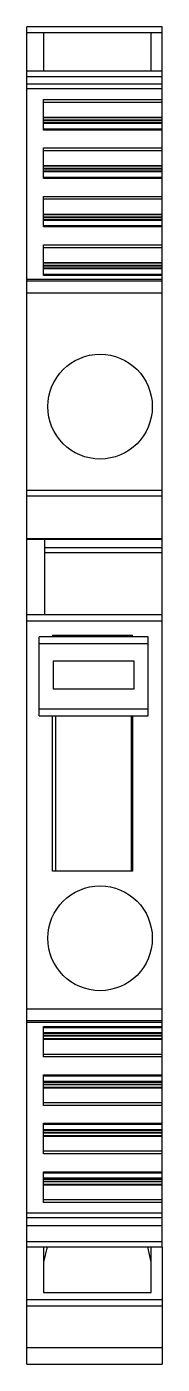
# Model space of a CAD drawing. Header units: millimetres. Extents: x 0 to 6.1, y 0 to 60.
import ezdxf

# ---------------------------------------------------------------- set-up
doc = ezdxf.new("R2010")
doc.units = ezdxf.units.MM

msp = doc.modelspace()

# ---------------------------------------------------------------- linework, layer by layer
at = {"color": 7, "linetype": 'Continuous', "lineweight": 25}
for p, q in [((6.1, 60), (0, 60)), ((0, 0), (0, 60)), ((6.1, 5.261), (6.1, 60)), ((0, 59.739), (6.1, 59.739)), ((0.75, 59.739), (0.75, 58)), ((5.6, 58), (5.6, 59.739)), ((6.1, 58), (0, 58)), ((0, 57.775), (6.1, 57.775)), ((6.1, 57.423), (0, 57.423)), ((6.1, 57.209), (0, 57.209)), ((0.75, 56.737), (6.1, 56.737)), ((0.75, 55.366), (0.75, 56.737)), ((0.75, 56.621), (6.1, 56.621)), ((0.75, 55.944), (6.1, 55.944)), ((0.75, 55.931), (6.1, 55.931)), ((6.1, 55.81), (0.75, 55.81)), ((0.75, 55.795), (6.1, 55.795)), ((6.1, 55.693), (0.75, 55.693)), ((6.1, 55.659), (0.75, 55.659)), ((6.1, 55.412), (0.75, 55.412)), ((6.1, 55.395), (0.75, 55.395)), ((6.1, 55.366), (0.75, 55.366)), ((0.75, 54.563), (6.1, 54.563)), ((0.75, 53.191), (0.75, 54.563)), ((0.75, 54.447), (6.1, 54.447)), ((0.75, 53.769), (6.1, 53.769)), ((0.75, 53.757), (6.1, 53.757)), ((6.1, 53.635), (0.75, 53.635)), ((0.75, 53.621), (6.1, 53.621)), ((6.1, 53.518), (0.75, 53.518)), ((6.1, 53.485), (0.75, 53.485)), ((6.1, 53.237), (0.75, 53.237)), ((6.1, 53.221), (0.75, 53.221)), ((6.1, 53.191), (0.75, 53.191)), ((0.75, 52.389), (6.1, 52.389)), ((0.75, 51.017), (0.75, 52.389)), ((0.75, 52.273), (6.1, 52.273)), ((0.75, 51.595), (6.1, 51.595)), ((0.75, 51.582), (6.1, 51.582)), ((6.1, 51.461), (0.75, 51.461)), ((0.75, 51.446), (6.1, 51.446)), ((6.1, 51.344), (0.75, 51.344)), ((6.1, 51.31), (0.75, 51.31)), ((6.1, 51.063), (0.75, 51.063)), ((6.1, 51.046), (0.75, 51.046)), ((6.1, 51.017), (0.75, 51.017)), ((0.75, 50.214), (6.1, 50.214)), ((0.75, 48.843), (0.75, 50.214)), ((0.75, 50.098), (6.1, 50.098)), ((0.75, 49.421), (6.1, 49.421)), ((0.75, 49.408), (6.1, 49.408)), ((6.1, 49.287), (0.75, 49.287)), ((0.75, 49.272), (6.1, 49.272)), ((6.1, 48.657), (0, 48.657)), ((6.1, 49.17), (0.75, 49.17)), ((6.1, 49.136), (0.75, 49.136)), ((6.1, 48.889), (0.75, 48.889)), ((6.1, 48.872), (0.75, 48.872)), ((6.1, 48.843), (0.75, 48.843)), ((6.1, 48.586), (0, 48.586)), ((6.1, 48.05), (0, 48.05)), ((0, 39.206), (6.1, 39.206)), ((6.1, 38.947), (0, 38.947)), ((0, 37.04), (6.1, 37.04)), ((6.1, 37), (0, 37)), ((0.8, 37), (0.8, 33.633)), ((0.8, 36.634), (6.1, 36.634)), ((6.1, 36.4), (0.8, 36.4)), ((0, 33.633), (6.1, 33.633)), ((6.1, 33.333), (0, 33.333)), ((5.46, 32.633), (0.56, 32.633)), ((0.56, 29.086), (0.56, 32.633)), ((1.16, 32.704), (4.76, 32.704)), ((1.16, 32.704), (1.16, 32.633)), ((1.31, 32.633), (1.31, 32.704)), ((4.71, 32.704), (4.71, 32.633)), ((4.76, 32.633), (4.76, 32.704)), ((5.46, 29.086), (5.46, 32.633)), ((0.56, 32.333), (5.46, 32.333)), ((4.835, 31.543), (1.185, 31.543)), ((1.185, 31.543), (1.185, 30.293)), ((4.835, 30.293), (4.835, 31.543)), ((1.185, 30.293), (4.835, 30.293)), ((5.46, 29.386), (0.56, 29.386)), ((0.56, 29.086), (5.46, 29.086)), ((1.16, 22.124), (1.16, 29.086)), ((1.31, 22.124), (1.31, 29.086)), ((4.71, 22.124), (4.71, 29.086)), ((4.76, 29.086), (4.76, 22.124)), ((4.76, 22.124), (1.16, 22.124)), ((0, 15.95), (6.1, 15.95)), ((0, 15.414), (6.1, 15.414)), ((0, 15.343), (6.1, 15.343)), ((0.75, 15.157), (6.1, 15.157)), ((0.75, 13.786), (0.75, 15.157)), ((0.75, 15.128), (6.1, 15.128)), ((0.75, 15.111), (6.1, 15.111)), ((6.1, 14.864), (0.75, 14.864)), ((0.75, 14.83), (6.1, 14.83)), ((6.1, 14.728), (0.75, 14.728)), ((6.1, 14.713), (0.75, 14.713)), ((6.1, 14.592), (0.75, 14.592)), ((0.75, 14.579), (6.1, 14.579)), ((6.1, 13.902), (0.75, 13.902)), ((6.1, 13.786), (0.75, 13.786)), ((0.75, 12.983), (6.1, 12.983)), ((0.75, 11.611), (0.75, 12.983)), ((0.75, 12.954), (6.1, 12.954)), ((0.75, 12.937), (6.1, 12.937)), ((6.1, 12.69), (0.75, 12.69)), ((0.75, 12.656), (6.1, 12.656)), ((6.1, 12.554), (0.75, 12.554)), ((6.1, 12.539), (0.75, 12.539)), ((6.1, 12.418), (0.75, 12.418)), ((0.75, 12.405), (6.1, 12.405)), ((6.1, 11.727), (0.75, 11.727)), ((6.1, 11.611), (0.75, 11.611)), ((0.75, 10.809), (6.1, 10.809)), ((0.75, 9.437), (0.75, 10.809)), ((0.75, 10.779), (6.1, 10.779)), ((0.75, 10.763), (6.1, 10.763)), ((6.1, 10.515), (0.75, 10.515)), ((0.75, 10.482), (6.1, 10.482)), ((6.1, 10.379), (0.75, 10.379)), ((6.1, 10.365), (0.75, 10.365)), ((6.1, 10.243), (0.75, 10.243)), ((0.75, 10.231), (6.1, 10.231)), ((6.1, 9.553), (0.75, 9.553)), ((6.1, 9.437), (0.75, 9.437)), ((0.75, 8.634), (6.1, 8.634)), ((0.75, 7.263), (0.75, 8.634)), ((0.75, 8.605), (6.1, 8.605)), ((0.75, 8.588), (6.1, 8.588)), ((6.1, 8.341), (0.75, 8.341)), ((0.75, 8.307), (6.1, 8.307)), ((6.1, 8.205), (0.75, 8.205)), ((6.1, 8.19), (0.75, 8.19)), ((6.1, 8.069), (0.75, 8.069)), ((0.75, 8.056), (6.1, 8.056)), ((6.1, 7.379), (0.75, 7.379)), ((6.1, 7.263), (0.75, 7.263)), ((0, 6.791), (6.1, 6.791)), ((0, 6.577), (6.1, 6.577)), ((0, 6.225), (6.1, 6.225)), ((6.1, 5.486), (0, 5.486)), ((0, 5.261), (6.1, 5.261)), ((0.75, 5.261), (0.75, 3.225)), ((0.925, 5.261), (0.75, 4.579)), ((5.6, 4.579), (5.449, 5.261)), ((5.6, 3.225), (5.6, 5.248)), ((6.1, 5.248), (6.1, 0)), ((0.75, 3.225), (5.6, 3.225)), ((6.1, 2.889), (0, 2.889)), ((0, 2.615), (6.1, 2.615)), ((0, 0.75), (6.1, 0.75)), ((0, 0), (6.1, 0))]:
    msp.add_line(p, q, dxfattribs=at)
for centre in [(3.3, 42.958), (3.3, 19.108)]:
    msp.add_circle(centre, 2.35, dxfattribs=at)

doc.saveas('drawing.dxf')
